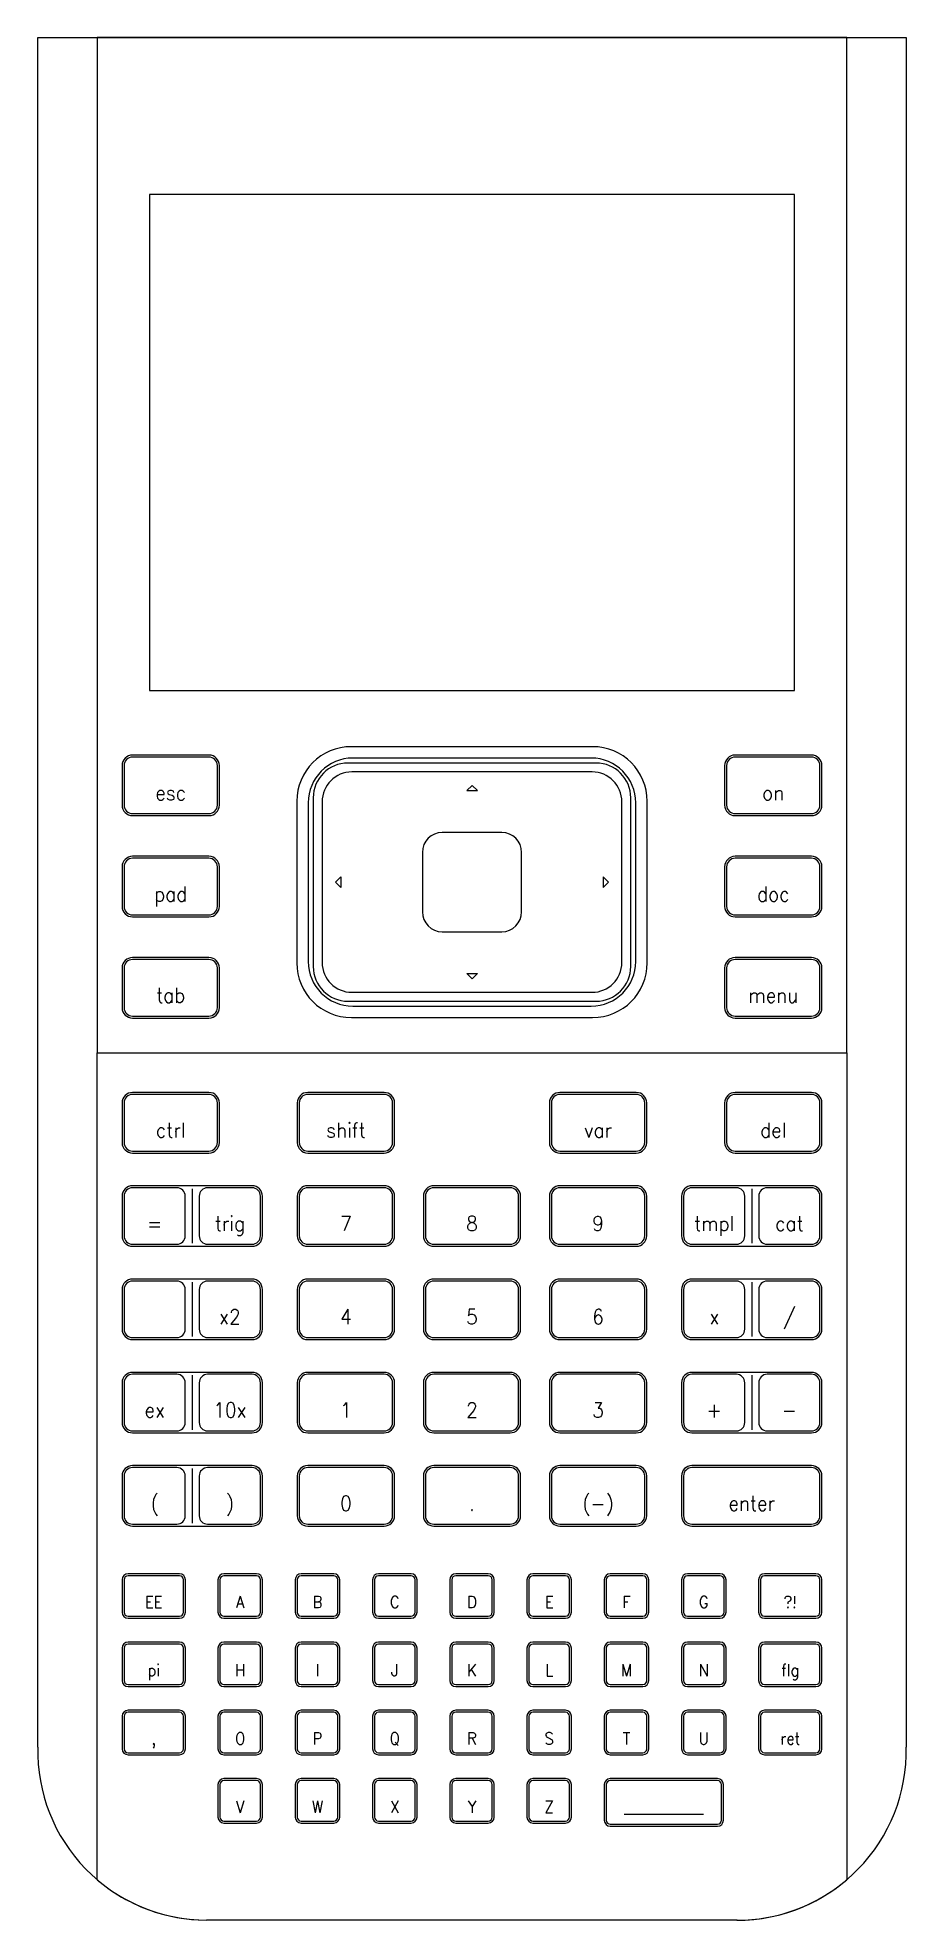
# Model space of a CAD drawing. Header units: metres. Extents: x -44 to 44, y -87 to 102.
import ezdxf
from ezdxf.enums import TextEntityAlignment as Align

# ---------------------------------------------------------------- set-up
doc = ezdxf.new("R2010")
doc.units = ezdxf.units.M
for name, color, linetype in [('BLUE_SHELL', 4, 'Continuous'), ('BUTTONS_CAP', 7, 'Continuous'), ('BUTTONS_HOLE', 8, 'Continuous'), ('GLASS', 30, 'Continuous'), ('SCREEN', 2, 'Continuous'), ('TEXT', 7, 'Continuous'), ('TRACKPAD', 5, 'Continuous')]:
    doc.layers.add(name, color=color, linetype=linetype)
doc.layers.add('KEYPAD', color=216, linetype='Continuous', true_color=0x800080)
doc.styles.add('textstyle3', font='Standard')

msp = doc.modelspace()

# ---------------------------------------------------------------- linework, layer by layer
at = {"layer": 'BLUE_SHELL'}
for p, q in [((-43.75, 102.3), (43.75, 102.3)), ((-43.75, -69.96), (-43.75, 102.3)), ((43.75, 102.3), (43.75, -69.96)), ((26.67, -87.42), (-26.75, -87.4))]:
    msp.add_line(p, q, dxfattribs=at)
for centre, radius, start, end in [((-26.71, -70.36), 17.04, 178.6575, 269.8786), ((26.67, -70.34), 17.08, 270, 1.2794)]:
    msp.add_arc(centre, radius, start, end, dxfattribs=at)
at = {"layer": 'BUTTONS_CAP'}
for p, q in [((-35.05, 28.95), (-35.05, 24.95)), ((-26.5, 29.8), (-34.2, 29.8)), ((-25.65, 24.95), (-25.65, 28.95)), ((25.65, 28.95), (25.65, 24.95)), ((34.2, 29.8), (26.5, 29.8)), ((35.05, 24.95), (35.05, 28.95)), ((-34.2, 24.1), (-26.5, 24.1)), ((26.5, 24.1), (34.2, 24.1)), ((-26.5, 19.6), (-34.2, 19.6)), ((34.2, 19.6), (26.5, 19.6)), ((-35.05, 18.75), (-35.05, 14.75)), ((-25.65, 14.75), (-25.65, 18.75)), ((25.65, 18.75), (25.65, 14.75)), ((35.05, 14.75), (35.05, 18.75)), ((-34.2, 13.9), (-26.5, 13.9)), ((26.5, 13.9), (34.2, 13.9)), ((-35.05, 8.55), (-35.05, 4.55)), ((-26.5, 9.4), (-34.2, 9.4)), ((-25.65, 4.55), (-25.65, 8.55)), ((25.65, 8.55), (25.65, 4.55)), ((34.2, 9.4), (26.5, 9.4)), ((35.05, 4.55), (35.05, 8.55)), ((-34.2, 3.7), (-26.5, 3.7)), ((26.5, 3.7), (34.2, 3.7)), ((-35.05, -5.05), (-35.05, -9.05)), ((-26.5, -4.2), (-34.2, -4.2)), ((-25.65, -9.05), (-25.65, -5.05)), ((-17.4, -5.05), (-17.4, -9.05)), ((-8.85, -4.2), (-16.55, -4.2)), ((-8, -9.05), (-8, -5.05)), ((8, -5.05), (8, -9.05)), ((16.55, -4.2), (8.85, -4.2)), ((17.4, -9.05), (17.4, -5.05)), ((25.65, -5.05), (25.65, -9.05)), ((34.2, -4.2), (26.5, -4.2)), ((35.05, -9.05), (35.05, -5.05)), ((-34.2, -9.9), (-26.5, -9.9)), ((-16.55, -9.9), (-8.85, -9.9)), ((8.85, -9.9), (16.55, -9.9)), ((26.5, -9.9), (34.2, -9.9)), ((-35.05, -14.45), (-35.05, -18.45)), ((-29.73, -13.6), (-34.2, -13.6)), ((-28.88, -18.45), (-28.88, -14.45)), ((-27.48, -14.45), (-27.48, -18.45)), ((-22.16, -13.6), (-26.63, -13.6)), ((-21.31, -18.45), (-21.31, -14.45)), ((-17.4, -14.45), (-17.4, -18.45)), ((-8.85, -13.6), (-16.55, -13.6)), ((-8, -18.45), (-8, -14.45)), ((-4.7, -14.45), (-4.7, -18.45)), ((3.85, -13.6), (-3.85, -13.6)), ((4.7, -18.45), (4.7, -14.45)), ((8, -14.45), (8, -18.45)), ((16.55, -13.6), (8.85, -13.6)), ((17.4, -18.45), (17.4, -14.45)), ((21.31, -14.45), (21.31, -18.45)), ((26.63, -13.6), (22.16, -13.6)), ((27.48, -18.45), (27.48, -14.45)), ((28.88, -14.45), (28.88, -18.45)), ((34.2, -13.6), (29.73, -13.6)), ((35.05, -18.45), (35.05, -14.45)), ((-34.2, -19.3), (-29.73, -19.3)), ((-26.63, -19.3), (-22.16, -19.3)), ((-16.55, -19.3), (-8.85, -19.3)), ((-3.85, -19.3), (3.85, -19.3)), ((8.85, -19.3), (16.55, -19.3)), ((22.16, -19.3), (26.63, -19.3)), ((29.73, -19.3), (34.2, -19.3)), ((-35.05, -23.85), (-35.05, -27.85)), ((-29.73, -23), (-34.2, -23)), ((-28.88, -27.85), (-28.88, -23.85)), ((-27.48, -23.85), (-27.48, -27.85)), ((-22.16, -23), (-26.63, -23)), ((-21.31, -27.85), (-21.31, -23.85)), ((-17.4, -23.85), (-17.4, -27.85)), ((-8.85, -23), (-16.55, -23)), ((-8, -27.85), (-8, -23.85)), ((-4.7, -23.85), (-4.7, -27.85)), ((3.85, -23), (-3.85, -23)), ((4.7, -27.85), (4.7, -23.85)), ((8, -23.85), (8, -27.85)), ((16.55, -23), (8.85, -23)), ((17.4, -27.85), (17.4, -23.85)), ((21.31, -23.85), (21.31, -27.85)), ((26.63, -23), (22.16, -23)), ((27.48, -27.85), (27.48, -23.85)), ((28.88, -23.85), (28.88, -27.85)), ((34.2, -23), (29.73, -23)), ((35.05, -27.85), (35.05, -23.85)), ((-34.2, -28.7), (-29.73, -28.7)), ((-26.63, -28.7), (-22.16, -28.7)), ((-16.55, -28.7), (-8.85, -28.7)), ((-3.85, -28.7), (3.85, -28.7)), ((8.85, -28.7), (16.55, -28.7)), ((22.16, -28.7), (26.63, -28.7)), ((29.73, -28.7), (34.2, -28.7)), ((-35.05, -33.25), (-35.05, -37.25)), ((-29.73, -32.4), (-34.2, -32.4)), ((-28.88, -37.25), (-28.88, -33.25)), ((-27.48, -33.25), (-27.48, -37.25)), ((-22.16, -32.4), (-26.63, -32.4)), ((-21.31, -37.25), (-21.31, -33.25)), ((-17.4, -33.25), (-17.4, -37.25)), ((-8.85, -32.4), (-16.55, -32.4)), ((-8, -37.25), (-8, -33.25)), ((-4.7, -33.25), (-4.7, -37.25)), ((3.85, -32.4), (-3.85, -32.4)), ((4.7, -37.25), (4.7, -33.25)), ((8, -33.25), (8, -37.25)), ((16.55, -32.4), (8.85, -32.4)), ((17.4, -37.25), (17.4, -33.25)), ((21.31, -33.25), (21.31, -37.25)), ((26.63, -32.4), (22.16, -32.4)), ((27.48, -37.25), (27.48, -33.25)), ((28.88, -33.25), (28.88, -37.25)), ((34.2, -32.4), (29.73, -32.4)), ((35.05, -37.25), (35.05, -33.25)), ((-34.2, -38.1), (-29.73, -38.1)), ((-26.63, -38.1), (-22.16, -38.1)), ((-16.55, -38.1), (-8.85, -38.1)), ((-3.85, -38.1), (3.85, -38.1)), ((8.85, -38.1), (16.55, -38.1)), ((22.16, -38.1), (26.63, -38.1)), ((29.73, -38.1), (34.2, -38.1)), ((-35.05, -42.65), (-35.05, -46.65)), ((-29.73, -41.8), (-34.2, -41.8)), ((-28.88, -46.65), (-28.88, -42.65)), ((-27.48, -42.65), (-27.48, -46.65)), ((-22.16, -41.8), (-26.63, -41.8)), ((-21.31, -46.65), (-21.31, -42.65)), ((-17.4, -42.65), (-17.4, -46.65)), ((-8.85, -41.8), (-16.55, -41.8)), ((-8, -46.65), (-8, -42.65)), ((-4.7, -42.65), (-4.7, -46.65)), ((3.85, -41.8), (-3.85, -41.8)), ((4.7, -46.65), (4.7, -42.65)), ((8, -42.65), (8, -46.65)), ((16.55, -41.8), (8.85, -41.8)), ((17.4, -46.65), (17.4, -42.65)), ((21.31, -42.65), (21.31, -46.65)), ((34.2, -41.8), (22.16, -41.8)), ((35.05, -46.65), (35.05, -42.65)), ((-34.2, -47.5), (-29.73, -47.5)), ((-26.63, -47.5), (-22.16, -47.5)), ((-16.55, -47.5), (-8.85, -47.5)), ((-3.85, -47.5), (3.85, -47.5)), ((8.85, -47.5), (16.55, -47.5)), ((22.16, -47.5), (34.2, -47.5)), ((-35.05, -53.1), (-35.05, -56.38)), ((-29.47, -52.7), (-34.65, -52.7)), ((-29.07, -56.38), (-29.07, -53.1)), ((-25.39, -53.1), (-25.39, -56.38)), ((-21.71, -52.7), (-24.99, -52.7)), ((-21.31, -56.38), (-21.31, -53.1)), ((-17.61, -53.1), (-17.61, -56.38)), ((-13.93, -52.7), (-17.21, -52.7)), ((-13.53, -56.38), (-13.53, -53.1)), ((-9.82, -53.1), (-9.82, -56.38)), ((-6.14, -52.7), (-9.42, -52.7)), ((-5.74, -56.38), (-5.74, -53.1)), ((-2.04, -53.1), (-2.04, -56.38)), ((1.64, -52.7), (-1.64, -52.7)), ((2.04, -56.38), (2.04, -53.1)), ((5.74, -53.1), (5.74, -56.38)), ((9.42, -52.7), (6.14, -52.7)), ((9.82, -56.38), (9.82, -53.1)), ((13.53, -53.1), (13.53, -56.38)), ((17.21, -52.7), (13.93, -52.7)), ((17.61, -56.38), (17.61, -53.1)), ((21.31, -53.1), (21.31, -56.38)), ((24.99, -52.7), (21.71, -52.7)), ((25.39, -56.38), (25.39, -53.1)), ((29.07, -53.1), (29.07, -56.38)), ((34.65, -52.7), (29.47, -52.7)), ((35.05, -56.38), (35.05, -53.1)), ((-34.65, -56.78), (-29.47, -56.78)), ((-24.99, -56.78), (-21.71, -56.78)), ((-17.21, -56.78), (-13.93, -56.78)), ((-9.42, -56.78), (-6.14, -56.78)), ((-1.64, -56.78), (1.64, -56.78)), ((6.14, -56.78), (9.42, -56.78)), ((13.93, -56.78), (17.21, -56.78)), ((21.71, -56.78), (24.99, -56.78)), ((29.47, -56.78), (34.65, -56.78)), ((-35.05, -59.98), (-35.05, -63.26)), ((-29.47, -59.58), (-34.65, -59.58)), ((-29.07, -63.26), (-29.07, -59.98)), ((-25.39, -59.98), (-25.39, -63.26)), ((-21.71, -59.58), (-24.99, -59.58)), ((-21.31, -63.26), (-21.31, -59.98)), ((-17.61, -59.98), (-17.61, -63.26)), ((-13.93, -59.58), (-17.21, -59.58)), ((-13.53, -63.26), (-13.53, -59.98)), ((-9.82, -59.98), (-9.82, -63.26)), ((-6.14, -59.58), (-9.42, -59.58)), ((-5.74, -63.26), (-5.74, -59.98)), ((-2.04, -59.98), (-2.04, -63.26)), ((1.64, -59.58), (-1.64, -59.58)), ((2.04, -63.26), (2.04, -59.98)), ((5.74, -59.98), (5.74, -63.26)), ((9.42, -59.58), (6.14, -59.58)), ((9.82, -63.26), (9.82, -59.98)), ((13.53, -59.98), (13.53, -63.26)), ((17.21, -59.58), (13.93, -59.58)), ((17.61, -63.26), (17.61, -59.98)), ((21.31, -59.98), (21.31, -63.26)), ((24.99, -59.58), (21.71, -59.58)), ((25.39, -63.26), (25.39, -59.98)), ((29.07, -59.98), (29.07, -63.26)), ((34.65, -59.58), (29.47, -59.58)), ((35.05, -63.26), (35.05, -59.98)), ((-34.65, -63.66), (-29.47, -63.66)), ((-24.99, -63.66), (-21.71, -63.66)), ((-17.21, -63.66), (-13.93, -63.66)), ((-9.42, -63.66), (-6.14, -63.66)), ((-1.64, -63.66), (1.64, -63.66)), ((6.14, -63.66), (9.42, -63.66)), ((13.93, -63.66), (17.21, -63.66)), ((21.71, -63.66), (24.99, -63.66)), ((29.47, -63.66), (34.65, -63.66)), ((-35.05, -66.86), (-35.05, -70.14)), ((-29.47, -66.46), (-34.65, -66.46)), ((-29.07, -70.14), (-29.07, -66.86)), ((-25.39, -66.86), (-25.39, -70.14)), ((-21.71, -66.46), (-24.99, -66.46)), ((-21.31, -70.14), (-21.31, -66.86)), ((-17.61, -66.86), (-17.61, -70.14)), ((-13.93, -66.46), (-17.21, -66.46)), ((-13.53, -70.14), (-13.53, -66.86)), ((-9.82, -66.86), (-9.82, -70.14)), ((-6.14, -66.46), (-9.42, -66.46)), ((-5.74, -70.14), (-5.74, -66.86)), ((-2.04, -66.86), (-2.04, -70.14)), ((1.64, -66.46), (-1.64, -66.46)), ((2.04, -70.14), (2.04, -66.86)), ((5.74, -66.86), (5.74, -70.14)), ((9.42, -66.46), (6.14, -66.46)), ((9.82, -70.14), (9.82, -66.86)), ((13.53, -66.86), (13.53, -70.14)), ((17.21, -66.46), (13.93, -66.46)), ((17.61, -70.14), (17.61, -66.86)), ((21.31, -66.86), (21.31, -70.14)), ((24.99, -66.46), (21.71, -66.46)), ((25.39, -70.14), (25.39, -66.86)), ((29.07, -66.86), (29.07, -70.14)), ((34.65, -66.46), (29.47, -66.46)), ((35.05, -70.14), (35.05, -66.86)), ((-34.65, -70.54), (-29.47, -70.54)), ((-24.99, -70.54), (-21.71, -70.54)), ((-17.21, -70.54), (-13.93, -70.54)), ((-9.42, -70.54), (-6.14, -70.54)), ((-1.64, -70.54), (1.64, -70.54)), ((6.14, -70.54), (9.42, -70.54)), ((13.93, -70.54), (17.21, -70.54)), ((21.71, -70.54), (24.99, -70.54)), ((29.47, -70.54), (34.65, -70.54)), ((-25.39, -73.74), (-25.39, -77.02)), ((-21.71, -73.34), (-24.99, -73.34)), ((-21.31, -77.02), (-21.31, -73.74)), ((-17.61, -73.74), (-17.61, -77.02)), ((-13.93, -73.34), (-17.21, -73.34)), ((-13.53, -77.02), (-13.53, -73.74)), ((-9.82, -73.74), (-9.82, -77.02)), ((-6.14, -73.34), (-9.42, -73.34)), ((-5.74, -77.02), (-5.74, -73.74)), ((-2.04, -73.74), (-2.04, -77.02)), ((1.64, -73.34), (-1.64, -73.34)), ((2.04, -77.02), (2.04, -73.74)), ((5.74, -73.74), (5.74, -77.02)), ((9.42, -73.34), (6.14, -73.34)), ((9.82, -77.02), (9.82, -73.74)), ((13.53, -73.74), (13.53, -77.34)), ((24.73, -73.34), (13.93, -73.34)), ((25.13, -77.34), (25.13, -73.74)), ((-24.99, -77.42), (-21.71, -77.42)), ((-17.21, -77.42), (-13.93, -77.42)), ((-9.42, -77.42), (-6.14, -77.42)), ((-1.64, -77.42), (1.64, -77.42)), ((6.14, -77.42), (9.42, -77.42)), ((13.93, -77.74), (24.73, -77.74))]:
    msp.add_line(p, q, dxfattribs=at)
for centre, radius, start, end in [((-34.2, 28.95), 0.85, 90, 180), ((-26.5, 28.95), 0.85, 0, 90), ((26.5, 28.95), 0.85, 90, 180), ((34.2, 28.95), 0.85, 0, 90), ((-34.2, 24.95), 0.85, 180, 270), ((-26.5, 24.95), 0.85, 270, 0), ((26.5, 24.95), 0.85, 180, 270), ((34.2, 24.95), 0.85, 270, 0), ((-34.2, 18.75), 0.85, 90, 180), ((-26.5, 18.75), 0.85, 0, 90), ((26.5, 18.75), 0.85, 90, 180), ((34.2, 18.75), 0.85, 0, 90), ((-34.2, 14.75), 0.85, 180, 270), ((-26.5, 14.75), 0.85, 270, 0), ((26.5, 14.75), 0.85, 180, 270), ((34.2, 14.75), 0.85, 270, 0), ((-34.2, 8.55), 0.85, 90, 180), ((-26.5, 8.55), 0.85, 0, 90), ((26.5, 8.55), 0.85, 90, 180), ((34.2, 8.55), 0.85, 0, 90), ((-34.2, 4.55), 0.85, 180, 270), ((-26.5, 4.55), 0.85, 270, 0), ((26.5, 4.55), 0.85, 180, 270), ((34.2, 4.55), 0.85, 270, 0), ((-34.2, -5.05), 0.85, 90, 180), ((-26.5, -5.05), 0.85, 0, 90), ((-16.55, -5.05), 0.85, 90, 180), ((-8.85, -5.05), 0.85, 0, 90), ((8.85, -5.05), 0.85, 90, 180), ((16.55, -5.05), 0.85, 0, 90), ((26.5, -5.05), 0.85, 90, 180), ((34.2, -5.05), 0.85, 0, 90), ((-34.2, -9.05), 0.85, 180, 270), ((-26.5, -9.05), 0.85, 270, 0), ((-16.55, -9.05), 0.85, 180, 270), ((-8.85, -9.05), 0.85, 270, 0), ((8.85, -9.05), 0.85, 180, 270), ((16.55, -9.05), 0.85, 270, 0), ((26.5, -9.05), 0.85, 180, 270), ((34.2, -9.05), 0.85, 270, 0), ((-34.2, -14.45), 0.85, 90, 180), ((-29.73, -14.45), 0.85, 0, 90), ((-26.63, -14.45), 0.85, 90, 180), ((-22.16, -14.45), 0.85, 0, 90), ((-16.55, -14.45), 0.85, 90, 180), ((-8.85, -14.45), 0.85, 0, 90), ((-3.85, -14.45), 0.85, 90, 180), ((3.85, -14.45), 0.85, 0, 90), ((8.85, -14.45), 0.85, 90, 180), ((16.55, -14.45), 0.85, 0, 90), ((22.16, -14.45), 0.85, 90, 180), ((26.63, -14.45), 0.85, 0, 90), ((29.73, -14.45), 0.85, 90, 180), ((34.2, -14.45), 0.85, 0, 90), ((-34.2, -18.45), 0.85, 180, 270), ((-29.73, -18.45), 0.85, 270, 0), ((-26.63, -18.45), 0.85, 180, 270), ((-22.16, -18.45), 0.85, 270, 0), ((-16.55, -18.45), 0.85, 180, 270), ((-8.85, -18.45), 0.85, 270, 0), ((-3.85, -18.45), 0.85, 180, 270), ((3.85, -18.45), 0.85, 270, 0), ((8.85, -18.45), 0.85, 180, 270), ((16.55, -18.45), 0.85, 270, 0), ((22.16, -18.45), 0.85, 180, 270), ((26.63, -18.45), 0.85, 270, 0), ((29.73, -18.45), 0.85, 180, 270), ((34.2, -18.45), 0.85, 270, 0), ((-34.2, -23.85), 0.85, 90, 180), ((-29.73, -23.85), 0.85, 0, 90), ((-26.63, -23.85), 0.85, 90, 180), ((-22.16, -23.85), 0.85, 0, 90), ((-16.55, -23.85), 0.85, 90, 180), ((-8.85, -23.85), 0.85, 0, 90), ((-3.85, -23.85), 0.85, 90, 180), ((3.85, -23.85), 0.85, 0, 90), ((8.85, -23.85), 0.85, 90, 180), ((16.55, -23.85), 0.85, 0, 90), ((22.16, -23.85), 0.85, 90, 180), ((26.63, -23.85), 0.85, 0, 90), ((29.73, -23.85), 0.85, 90, 180), ((34.2, -23.85), 0.85, 0, 90), ((-34.2, -27.85), 0.85, 180, 270), ((-29.73, -27.85), 0.85, 270, 0), ((-26.63, -27.85), 0.85, 180, 270), ((-22.16, -27.85), 0.85, 270, 0), ((-16.55, -27.85), 0.85, 180, 270), ((-8.85, -27.85), 0.85, 270, 0), ((-3.85, -27.85), 0.85, 180, 270), ((3.85, -27.85), 0.85, 270, 0), ((8.85, -27.85), 0.85, 180, 270), ((16.55, -27.85), 0.85, 270, 0), ((22.16, -27.85), 0.85, 180, 270), ((26.63, -27.85), 0.85, 270, 0), ((29.73, -27.85), 0.85, 180, 270), ((34.2, -27.85), 0.85, 270, 0), ((-34.2, -33.25), 0.85, 90, 180), ((-29.73, -33.25), 0.85, 0, 90), ((-26.63, -33.25), 0.85, 90, 180), ((-22.16, -33.25), 0.85, 0, 90), ((-16.55, -33.25), 0.85, 90, 180), ((-8.85, -33.25), 0.85, 0, 90), ((-3.85, -33.25), 0.85, 90, 180), ((3.85, -33.25), 0.85, 0, 90), ((8.85, -33.25), 0.85, 90, 180), ((16.55, -33.25), 0.85, 0, 90), ((22.16, -33.25), 0.85, 90, 180), ((26.63, -33.25), 0.85, 0, 90), ((29.73, -33.25), 0.85, 90, 180), ((34.2, -33.25), 0.85, 0, 90), ((-34.2, -37.25), 0.85, 180, 270), ((-29.73, -37.25), 0.85, 270, 0), ((-26.63, -37.25), 0.85, 180, 270), ((-22.16, -37.25), 0.85, 270, 0), ((-16.55, -37.25), 0.85, 180, 270), ((-8.85, -37.25), 0.85, 270, 0), ((-3.85, -37.25), 0.85, 180, 270), ((3.85, -37.25), 0.85, 270, 0), ((8.85, -37.25), 0.85, 180, 270), ((16.55, -37.25), 0.85, 270, 0), ((22.16, -37.25), 0.85, 180, 270), ((26.63, -37.25), 0.85, 270, 0), ((29.73, -37.25), 0.85, 180, 270), ((34.2, -37.25), 0.85, 270, 0), ((-34.2, -42.65), 0.85, 90, 180), ((-29.73, -42.65), 0.85, 0, 90), ((-26.63, -42.65), 0.85, 90, 180), ((-22.16, -42.65), 0.85, 0, 90), ((-16.55, -42.65), 0.85, 90, 180), ((-8.85, -42.65), 0.85, 0, 90), ((-3.85, -42.65), 0.85, 90, 180), ((3.85, -42.65), 0.85, 0, 90), ((8.85, -42.65), 0.85, 90, 180), ((16.55, -42.65), 0.85, 0, 90), ((22.16, -42.65), 0.85, 90, 180), ((34.2, -42.65), 0.85, 0, 90), ((-34.2, -46.65), 0.85, 180, 270), ((-29.73, -46.65), 0.85, 270, 0), ((-26.63, -46.65), 0.85, 180, 270), ((-22.16, -46.65), 0.85, 270, 0), ((-16.55, -46.65), 0.85, 180, 270), ((-8.85, -46.65), 0.85, 270, 0), ((-3.85, -46.65), 0.85, 180, 270), ((3.85, -46.65), 0.85, 270, 0), ((8.85, -46.65), 0.85, 180, 270), ((16.55, -46.65), 0.85, 270, 0), ((22.16, -46.65), 0.85, 180, 270), ((34.2, -46.65), 0.85, 270, 0), ((-34.65, -53.1), 0.4, 90, 180), ((-29.47, -53.1), 0.4, 0, 90), ((-24.99, -53.1), 0.4, 90, 180), ((-21.71, -53.1), 0.4, 0, 90), ((-17.21, -53.1), 0.4, 90, 180), ((-13.93, -53.1), 0.4, 0, 90), ((-9.42, -53.1), 0.4, 90, 180), ((-6.14, -53.1), 0.4, 0, 90), ((-1.64, -53.1), 0.4, 90, 180), ((1.64, -53.1), 0.4, 0, 90), ((6.14, -53.1), 0.4, 90, 180), ((9.42, -53.1), 0.4, 0, 90), ((13.93, -53.1), 0.4, 90, 180), ((17.21, -53.1), 0.4, 0, 90), ((21.71, -53.1), 0.4, 90, 180), ((24.99, -53.1), 0.4, 0, 90), ((29.47, -53.1), 0.4, 90, 180), ((34.65, -53.1), 0.4, 0, 90), ((-34.65, -56.38), 0.4, 180, 270), ((-29.47, -56.38), 0.4, 270, 0), ((-24.99, -56.38), 0.4, 180, 270), ((-21.71, -56.38), 0.4, 270, 0), ((-17.21, -56.38), 0.4, 180, 270), ((-13.93, -56.38), 0.4, 270, 0), ((-9.42, -56.38), 0.4, 180, 270), ((-6.14, -56.38), 0.4, 270, 0), ((-1.64, -56.38), 0.4, 180, 270), ((1.64, -56.38), 0.4, 270, 0), ((6.14, -56.38), 0.4, 180, 270), ((9.42, -56.38), 0.4, 270, 0), ((13.93, -56.38), 0.4, 180, 270), ((17.21, -56.38), 0.4, 270, 0), ((21.71, -56.38), 0.4, 180, 270), ((24.99, -56.38), 0.4, 270, 0), ((29.47, -56.38), 0.4, 180, 270), ((34.65, -56.38), 0.4, 270, 0), ((-34.65, -59.98), 0.4, 90, 180), ((-29.47, -59.98), 0.4, 0, 90), ((-24.99, -59.98), 0.4, 90, 180), ((-21.71, -59.98), 0.4, 0, 90), ((-17.21, -59.98), 0.4, 90, 180), ((-13.93, -59.98), 0.4, 0, 90), ((-9.42, -59.98), 0.4, 90, 180), ((-6.14, -59.98), 0.4, 0, 90), ((-1.64, -59.98), 0.4, 90, 180), ((1.64, -59.98), 0.4, 0, 90), ((6.14, -59.98), 0.4, 90, 180), ((9.42, -59.98), 0.4, 0, 90), ((13.93, -59.98), 0.4, 90, 180), ((17.21, -59.98), 0.4, 0, 90), ((21.71, -59.98), 0.4, 90, 180), ((24.99, -59.98), 0.4, 0, 90), ((29.47, -59.98), 0.4, 90, 180), ((34.65, -59.98), 0.4, 0, 90), ((-34.65, -63.26), 0.4, 180, 270), ((-29.47, -63.26), 0.4, 270, 0), ((-24.99, -63.26), 0.4, 180, 270), ((-21.71, -63.26), 0.4, 270, 0), ((-17.21, -63.26), 0.4, 180, 270), ((-13.93, -63.26), 0.4, 270, 0), ((-9.42, -63.26), 0.4, 180, 270), ((-6.14, -63.26), 0.4, 270, 0), ((-1.64, -63.26), 0.4, 180, 270), ((1.64, -63.26), 0.4, 270, 0), ((6.14, -63.26), 0.4, 180, 270), ((9.42, -63.26), 0.4, 270, 0), ((13.93, -63.26), 0.4, 180, 270), ((17.21, -63.26), 0.4, 270, 0), ((21.71, -63.26), 0.4, 180, 270), ((24.99, -63.26), 0.4, 270, 0), ((29.47, -63.26), 0.4, 180, 270), ((34.65, -63.26), 0.4, 270, 0), ((-34.65, -66.86), 0.4, 90, 180), ((-29.47, -66.86), 0.4, 0, 90), ((-24.99, -66.86), 0.4, 90, 180), ((-21.71, -66.86), 0.4, 0, 90), ((-17.21, -66.86), 0.4, 90, 180), ((-13.93, -66.86), 0.4, 0, 90), ((-9.42, -66.86), 0.4, 90, 180), ((-6.14, -66.86), 0.4, 0, 90), ((-1.64, -66.86), 0.4, 90, 180), ((1.64, -66.86), 0.4, 0, 90), ((6.14, -66.86), 0.4, 90, 180), ((9.42, -66.86), 0.4, 0, 90), ((13.93, -66.86), 0.4, 90, 180), ((17.21, -66.86), 0.4, 0, 90), ((21.71, -66.86), 0.4, 90, 180), ((24.99, -66.86), 0.4, 0, 90), ((29.47, -66.86), 0.4, 90, 180), ((34.65, -66.86), 0.4, 0, 90), ((-34.65, -70.14), 0.4, 180, 270), ((-29.47, -70.14), 0.4, 270, 0), ((-24.99, -70.14), 0.4, 180, 270), ((-21.71, -70.14), 0.4, 270, 0), ((-17.21, -70.14), 0.4, 180, 270), ((-13.93, -70.14), 0.4, 270, 0), ((-9.42, -70.14), 0.4, 180, 270), ((-6.14, -70.14), 0.4, 270, 0), ((-1.64, -70.14), 0.4, 180, 270), ((1.64, -70.14), 0.4, 270, 0), ((6.14, -70.14), 0.4, 180, 270), ((9.42, -70.14), 0.4, 270, 0), ((13.93, -70.14), 0.4, 180, 270), ((17.21, -70.14), 0.4, 270, 0), ((21.71, -70.14), 0.4, 180, 270), ((24.99, -70.14), 0.4, 270, 0), ((29.47, -70.14), 0.4, 180, 270), ((34.65, -70.14), 0.4, 270, 0), ((-24.99, -73.74), 0.4, 90, 180), ((-21.71, -73.74), 0.4, 0, 90), ((-17.21, -73.74), 0.4, 90, 180), ((-13.93, -73.74), 0.4, 0, 90), ((-9.42, -73.74), 0.4, 90, 180), ((-6.14, -73.74), 0.4, 0, 90), ((-1.64, -73.74), 0.4, 90, 180), ((1.64, -73.74), 0.4, 0, 90), ((6.14, -73.74), 0.4, 90, 180), ((9.42, -73.74), 0.4, 0, 90), ((13.93, -73.74), 0.4, 90, 180), ((24.73, -73.74), 0.4, 0, 90), ((-24.99, -77.02), 0.4, 180, 270), ((-21.71, -77.02), 0.4, 270, 0), ((-17.21, -77.02), 0.4, 180, 270), ((-13.93, -77.02), 0.4, 270, 0), ((-9.42, -77.02), 0.4, 180, 270), ((-6.14, -77.02), 0.4, 270, 0), ((-1.64, -77.02), 0.4, 180, 270), ((1.64, -77.02), 0.4, 270, 0), ((6.14, -77.02), 0.4, 180, 270), ((9.42, -77.02), 0.4, 270, 0), ((13.93, -77.34), 0.4, 180, 270), ((24.73, -77.34), 0.4, 270, 0)]:
    msp.add_arc(centre, radius, start, end, dxfattribs=at)
at = {"layer": 'BUTTONS_HOLE'}
for p, q in [((-35.25, 28.95), (-35.25, 24.95)), ((-26.5, 30), (-34.2, 30)), ((-25.45, 24.95), (-25.45, 28.95)), ((25.45, 28.95), (25.45, 24.95)), ((34.2, 30), (26.5, 30)), ((35.25, 24.95), (35.25, 28.95)), ((-34.2, 23.9), (-26.5, 23.9)), ((26.5, 23.9), (34.2, 23.9)), ((-26.5, 19.8), (-34.2, 19.8)), ((34.2, 19.8), (26.5, 19.8)), ((-35.25, 18.75), (-35.25, 14.75)), ((-25.45, 14.75), (-25.45, 18.75)), ((25.45, 18.75), (25.45, 14.75)), ((35.25, 14.75), (35.25, 18.75)), ((-34.2, 13.7), (-26.5, 13.7)), ((26.5, 13.7), (34.2, 13.7)), ((-26.5, 9.6), (-34.2, 9.6)), ((34.2, 9.6), (26.5, 9.6)), ((-35.25, 8.55), (-35.25, 4.55)), ((-25.45, 4.55), (-25.45, 8.55)), ((25.45, 8.55), (25.45, 4.55)), ((35.25, 4.55), (35.25, 8.55)), ((-34.2, 3.5), (-26.5, 3.5)), ((26.5, 3.5), (34.2, 3.5)), ((-35.25, -5.05), (-35.25, -9.05)), ((-26.5, -4), (-34.2, -4)), ((-25.45, -9.05), (-25.45, -5.05)), ((-17.6, -5.05), (-17.6, -9.05)), ((-8.85, -4), (-16.55, -4)), ((-7.8, -9.05), (-7.8, -5.05)), ((7.8, -5.05), (7.8, -9.05)), ((16.55, -4), (8.85, -4)), ((17.6, -9.05), (17.6, -5.05)), ((25.45, -5.05), (25.45, -9.05)), ((34.2, -4), (26.5, -4)), ((35.25, -9.05), (35.25, -5.05)), ((-34.2, -10.1), (-26.5, -10.1)), ((-16.55, -10.1), (-8.85, -10.1)), ((8.85, -10.1), (16.55, -10.1)), ((26.5, -10.1), (34.2, -10.1)), ((-35.25, -14.45), (-35.25, -18.45)), ((-22.16, -13.4), (-34.2, -13.4)), ((-28.18, -13.7), (-28.18, -19.2)), ((-21.11, -18.45), (-21.11, -14.45)), ((-17.6, -14.45), (-17.6, -18.45)), ((-8.85, -13.4), (-16.55, -13.4)), ((-7.8, -18.45), (-7.8, -14.45)), ((-4.9, -14.45), (-4.9, -18.45)), ((3.85, -13.4), (-3.85, -13.4)), ((4.9, -18.45), (4.9, -14.45)), ((7.8, -14.45), (7.8, -18.45)), ((16.55, -13.4), (8.85, -13.4)), ((17.6, -18.45), (17.6, -14.45)), ((21.11, -14.45), (21.11, -18.45)), ((34.2, -13.4), (22.16, -13.4)), ((28.18, -13.7), (28.18, -19.2)), ((35.25, -18.45), (35.25, -14.45)), ((-34.2, -19.5), (-22.16, -19.5)), ((-16.55, -19.5), (-8.85, -19.5)), ((-3.85, -19.5), (3.85, -19.5)), ((8.85, -19.5), (16.55, -19.5)), ((22.16, -19.5), (34.2, -19.5)), ((-35.25, -23.85), (-35.25, -27.85)), ((-22.16, -22.8), (-34.2, -22.8)), ((-28.18, -23.1), (-28.18, -28.6)), ((-21.11, -27.85), (-21.11, -23.85)), ((-17.6, -23.85), (-17.6, -27.85)), ((-8.85, -22.8), (-16.55, -22.8)), ((-7.8, -27.85), (-7.8, -23.85)), ((-4.9, -23.85), (-4.9, -27.85)), ((3.85, -22.8), (-3.85, -22.8)), ((4.9, -27.85), (4.9, -23.85)), ((7.8, -23.85), (7.8, -27.85)), ((16.55, -22.8), (8.85, -22.8)), ((17.6, -27.85), (17.6, -23.85)), ((21.11, -23.85), (21.11, -27.85)), ((34.2, -22.8), (22.16, -22.8)), ((28.18, -23.1), (28.18, -28.6)), ((35.25, -27.85), (35.25, -23.85)), ((-34.2, -28.9), (-22.16, -28.9)), ((-16.55, -28.9), (-8.85, -28.9)), ((-3.85, -28.9), (3.85, -28.9)), ((8.85, -28.9), (16.55, -28.9)), ((22.16, -28.9), (34.2, -28.9)), ((-22.16, -32.2), (-34.2, -32.2)), ((-8.85, -32.2), (-16.55, -32.2)), ((3.85, -32.2), (-3.85, -32.2)), ((16.55, -32.2), (8.85, -32.2)), ((34.2, -32.2), (22.16, -32.2)), ((-35.25, -33.25), (-35.25, -37.25)), ((-28.18, -32.5), (-28.18, -38)), ((-21.11, -37.25), (-21.11, -33.25)), ((-17.6, -33.25), (-17.6, -37.25)), ((-7.8, -37.25), (-7.8, -33.25)), ((-4.9, -33.25), (-4.9, -37.25)), ((4.9, -37.25), (4.9, -33.25)), ((7.8, -33.25), (7.8, -37.25)), ((17.6, -37.25), (17.6, -33.25)), ((21.11, -33.25), (21.11, -37.25)), ((28.18, -32.5), (28.18, -38)), ((35.25, -37.25), (35.25, -33.25)), ((-34.2, -38.3), (-22.16, -38.3)), ((-16.55, -38.3), (-8.85, -38.3)), ((-3.85, -38.3), (3.85, -38.3)), ((8.85, -38.3), (16.55, -38.3)), ((22.16, -38.3), (34.2, -38.3)), ((-22.16, -41.6), (-34.2, -41.6)), ((-8.85, -41.6), (-16.55, -41.6)), ((3.85, -41.6), (-3.85, -41.6)), ((16.55, -41.6), (8.85, -41.6)), ((34.2, -41.6), (22.16, -41.6)), ((-35.25, -42.65), (-35.25, -46.65)), ((-28.18, -41.9), (-28.18, -47.4)), ((-21.11, -46.65), (-21.11, -42.65)), ((-17.6, -42.65), (-17.6, -46.65)), ((-7.8, -46.65), (-7.8, -42.65)), ((-4.9, -42.65), (-4.9, -46.65)), ((4.9, -46.65), (4.9, -42.65)), ((7.8, -42.65), (7.8, -46.65)), ((17.6, -46.65), (17.6, -42.65)), ((21.11, -42.65), (21.11, -46.65)), ((35.25, -46.65), (35.25, -42.65)), ((-34.2, -47.7), (-22.16, -47.7)), ((-16.55, -47.7), (-8.85, -47.7)), ((-3.85, -47.7), (3.85, -47.7)), ((8.85, -47.7), (16.55, -47.7)), ((22.16, -47.7), (34.2, -47.7)), ((-35.25, -53.1), (-35.25, -56.38)), ((-29.47, -52.5), (-34.65, -52.5)), ((-28.87, -56.38), (-28.87, -53.1)), ((-25.59, -53.1), (-25.59, -56.38)), ((-21.71, -52.5), (-24.99, -52.5)), ((-21.11, -56.38), (-21.11, -53.1)), ((-17.81, -53.1), (-17.81, -56.38)), ((-13.93, -52.5), (-17.21, -52.5)), ((-13.33, -56.38), (-13.33, -53.1)), ((-10.02, -53.1), (-10.02, -56.38)), ((-6.14, -52.5), (-9.42, -52.5)), ((-5.54, -56.38), (-5.54, -53.1)), ((-2.24, -53.1), (-2.24, -56.38)), ((1.64, -52.5), (-1.64, -52.5)), ((2.24, -56.38), (2.24, -53.1)), ((5.54, -53.1), (5.54, -56.38)), ((9.42, -52.5), (6.14, -52.5)), ((10.02, -56.38), (10.02, -53.1)), ((13.33, -53.1), (13.33, -56.38)), ((17.21, -52.5), (13.93, -52.5)), ((17.81, -56.38), (17.81, -53.1)), ((21.11, -53.1), (21.11, -56.38)), ((24.99, -52.5), (21.71, -52.5)), ((25.59, -56.38), (25.59, -53.1)), ((28.87, -53.1), (28.87, -56.38)), ((34.65, -52.5), (29.47, -52.5)), ((35.25, -56.38), (35.25, -53.1)), ((-34.65, -56.98), (-29.47, -56.98)), ((-24.99, -56.98), (-21.71, -56.98)), ((-17.21, -56.98), (-13.93, -56.98)), ((-9.42, -56.98), (-6.14, -56.98)), ((-1.64, -56.98), (1.64, -56.98)), ((6.14, -56.98), (9.42, -56.98)), ((13.93, -56.98), (17.21, -56.98)), ((21.71, -56.98), (24.99, -56.98)), ((29.47, -56.98), (34.65, -56.98)), ((-35.25, -59.98), (-35.25, -63.26)), ((-29.47, -59.38), (-34.65, -59.38)), ((-28.87, -63.26), (-28.87, -59.98)), ((-25.59, -59.98), (-25.59, -63.26)), ((-21.71, -59.38), (-24.99, -59.38)), ((-21.11, -63.26), (-21.11, -59.98)), ((-17.81, -59.98), (-17.81, -63.26)), ((-13.93, -59.38), (-17.21, -59.38)), ((-13.33, -63.26), (-13.33, -59.98)), ((-10.02, -59.98), (-10.02, -63.26)), ((-6.14, -59.38), (-9.42, -59.38)), ((-5.54, -63.26), (-5.54, -59.98)), ((-2.24, -59.98), (-2.24, -63.26)), ((1.64, -59.38), (-1.64, -59.38)), ((2.24, -63.26), (2.24, -59.98)), ((5.54, -59.98), (5.54, -63.26)), ((9.42, -59.38), (6.14, -59.38)), ((10.02, -63.26), (10.02, -59.98)), ((13.33, -59.98), (13.33, -63.26)), ((17.21, -59.38), (13.93, -59.38)), ((17.81, -63.26), (17.81, -59.98)), ((21.11, -59.98), (21.11, -63.26)), ((24.99, -59.38), (21.71, -59.38)), ((25.59, -63.26), (25.59, -59.98)), ((28.87, -59.98), (28.87, -63.26)), ((34.65, -59.38), (29.47, -59.38)), ((35.25, -63.26), (35.25, -59.98)), ((-34.65, -63.86), (-29.47, -63.86)), ((-24.99, -63.86), (-21.71, -63.86)), ((-17.21, -63.86), (-13.93, -63.86)), ((-9.42, -63.86), (-6.14, -63.86)), ((-1.64, -63.86), (1.64, -63.86)), ((6.14, -63.86), (9.42, -63.86)), ((13.93, -63.86), (17.21, -63.86)), ((21.71, -63.86), (24.99, -63.86)), ((29.47, -63.86), (34.65, -63.86)), ((-29.47, -66.26), (-34.65, -66.26)), ((-21.71, -66.26), (-24.99, -66.26)), ((-13.93, -66.26), (-17.21, -66.26)), ((-6.14, -66.26), (-9.42, -66.26)), ((1.64, -66.26), (-1.64, -66.26)), ((9.42, -66.26), (6.14, -66.26)), ((17.21, -66.26), (13.93, -66.26)), ((24.99, -66.26), (21.71, -66.26)), ((34.65, -66.26), (29.47, -66.26)), ((-35.25, -66.86), (-35.25, -70.14)), ((-28.87, -70.14), (-28.87, -66.86)), ((-25.59, -66.86), (-25.59, -70.14)), ((-21.11, -70.14), (-21.11, -66.86)), ((-17.81, -66.86), (-17.81, -70.14)), ((-13.33, -70.14), (-13.33, -66.86)), ((-10.02, -66.86), (-10.02, -70.14)), ((-5.54, -70.14), (-5.54, -66.86)), ((-2.24, -66.86), (-2.24, -70.14)), ((2.24, -70.14), (2.24, -66.86)), ((5.54, -66.86), (5.54, -70.14)), ((10.02, -70.14), (10.02, -66.86)), ((13.33, -66.86), (13.33, -70.14)), ((17.81, -70.14), (17.81, -66.86)), ((21.11, -66.86), (21.11, -70.14)), ((25.59, -70.14), (25.59, -66.86)), ((28.87, -66.86), (28.87, -70.14)), ((35.25, -70.14), (35.25, -66.86)), ((-34.65, -70.74), (-29.47, -70.74)), ((-24.99, -70.74), (-21.71, -70.74)), ((-17.21, -70.74), (-13.93, -70.74)), ((-9.42, -70.74), (-6.14, -70.74)), ((-1.64, -70.74), (1.64, -70.74)), ((6.14, -70.74), (9.42, -70.74)), ((13.93, -70.74), (17.21, -70.74)), ((21.71, -70.74), (24.99, -70.74)), ((29.47, -70.74), (34.65, -70.74)), ((-25.59, -73.74), (-25.59, -77.02)), ((-21.71, -73.14), (-24.99, -73.14)), ((-21.11, -77.02), (-21.11, -73.74)), ((-17.81, -73.74), (-17.81, -77.02)), ((-13.93, -73.14), (-17.21, -73.14)), ((-13.33, -77.02), (-13.33, -73.74)), ((-10.02, -73.74), (-10.02, -77.02)), ((-6.14, -73.14), (-9.42, -73.14)), ((-5.54, -77.02), (-5.54, -73.74)), ((-2.24, -73.74), (-2.24, -77.02)), ((1.64, -73.14), (-1.64, -73.14)), ((2.24, -77.02), (2.24, -73.74)), ((5.54, -73.74), (5.54, -77.02)), ((9.42, -73.14), (6.14, -73.14)), ((10.02, -77.02), (10.02, -73.74)), ((13.33, -73.74), (13.33, -77.34)), ((24.73, -73.14), (13.93, -73.14)), ((25.33, -77.34), (25.33, -73.74)), ((-24.99, -77.62), (-21.71, -77.62)), ((-17.21, -77.62), (-13.93, -77.62)), ((-9.42, -77.62), (-6.14, -77.62)), ((-1.64, -77.62), (1.64, -77.62)), ((6.14, -77.62), (9.42, -77.62)), ((13.93, -77.94), (24.73, -77.94))]:
    msp.add_line(p, q, dxfattribs=at)
for centre, radius, start, end in [((-34.2, 28.95), 1.05, 90, 180), ((-26.5, 28.95), 1.05, 0, 90), ((26.5, 28.95), 1.05, 90, 180), ((34.2, 28.95), 1.05, 0, 90), ((-34.2, 24.95), 1.05, 180, 270), ((-26.5, 24.95), 1.05, 270, 0), ((26.5, 24.95), 1.05, 180, 270), ((34.2, 24.95), 1.05, 270, 0), ((-34.2, 18.75), 1.05, 90, 180), ((-26.5, 18.75), 1.05, 0, 90), ((26.5, 18.75), 1.05, 90, 180), ((34.2, 18.75), 1.05, 0, 90), ((-34.2, 14.75), 1.05, 180, 270), ((-26.5, 14.75), 1.05, 270, 0), ((26.5, 14.75), 1.05, 180, 270), ((34.2, 14.75), 1.05, 270, 0), ((-34.2, 8.55), 1.05, 90, 180), ((-26.5, 8.55), 1.05, 0, 90), ((26.5, 8.55), 1.05, 90, 180), ((34.2, 8.55), 1.05, 0, 90), ((-34.2, 4.55), 1.05, 180, 270), ((-26.5, 4.55), 1.05, 270, 0), ((26.5, 4.55), 1.05, 180, 270), ((34.2, 4.55), 1.05, 270, 0), ((-34.2, -5.05), 1.05, 90, 180), ((-26.5, -5.05), 1.05, 0, 90), ((-16.55, -5.05), 1.05, 90, 180), ((-8.85, -5.05), 1.05, 0, 90), ((8.85, -5.05), 1.05, 90, 180), ((16.55, -5.05), 1.05, 0, 90), ((26.5, -5.05), 1.05, 90, 180), ((34.2, -5.05), 1.05, 0, 90), ((-34.2, -9.05), 1.05, 180, 270), ((-26.5, -9.05), 1.05, 270, 0), ((-16.55, -9.05), 1.05, 180, 270), ((-8.85, -9.05), 1.05, 270, 0), ((8.85, -9.05), 1.05, 180, 270), ((16.55, -9.05), 1.05, 270, 0), ((26.5, -9.05), 1.05, 180, 270), ((34.2, -9.05), 1.05, 270, 0), ((-34.2, -14.45), 1.05, 90, 180), ((-22.16, -14.45), 1.05, 0, 90), ((-16.55, -14.45), 1.05, 90, 180), ((-8.85, -14.45), 1.05, 0, 90), ((-3.85, -14.45), 1.05, 90, 180), ((3.85, -14.45), 1.05, 0, 90), ((8.85, -14.45), 1.05, 90, 180), ((16.55, -14.45), 1.05, 0, 90), ((22.16, -14.45), 1.05, 90, 180), ((34.2, -14.45), 1.05, 0, 90), ((-34.2, -18.45), 1.05, 180, 270), ((-22.16, -18.45), 1.05, 270, 0), ((-16.55, -18.45), 1.05, 180, 270), ((-8.85, -18.45), 1.05, 270, 0), ((-3.85, -18.45), 1.05, 180, 270), ((3.85, -18.45), 1.05, 270, 0), ((8.85, -18.45), 1.05, 180, 270), ((16.55, -18.45), 1.05, 270, 0), ((22.16, -18.45), 1.05, 180, 270), ((34.2, -18.45), 1.05, 270, 0), ((-34.2, -23.85), 1.05, 90, 180), ((-22.16, -23.85), 1.05, 0, 90), ((-16.55, -23.85), 1.05, 90, 180), ((-8.85, -23.85), 1.05, 0, 90), ((-3.85, -23.85), 1.05, 90, 180), ((3.85, -23.85), 1.05, 0, 90), ((8.85, -23.85), 1.05, 90, 180), ((16.55, -23.85), 1.05, 0, 90), ((22.16, -23.85), 1.05, 90, 180), ((34.2, -23.85), 1.05, 0, 90), ((-34.2, -27.85), 1.05, 180, 270), ((-22.16, -27.85), 1.05, 270, 0), ((-16.55, -27.85), 1.05, 180, 270), ((-8.85, -27.85), 1.05, 270, 0), ((-3.85, -27.85), 1.05, 180, 270), ((3.85, -27.85), 1.05, 270, 0), ((8.85, -27.85), 1.05, 180, 270), ((16.55, -27.85), 1.05, 270, 0), ((22.16, -27.85), 1.05, 180, 270), ((34.2, -27.85), 1.05, 270, 0), ((-34.2, -33.25), 1.05, 90, 180), ((-22.16, -33.25), 1.05, 0, 90), ((-16.55, -33.25), 1.05, 90, 180), ((-8.85, -33.25), 1.05, 0, 90), ((-3.85, -33.25), 1.05, 90, 180), ((3.85, -33.25), 1.05, 0, 90), ((8.85, -33.25), 1.05, 90, 180), ((16.55, -33.25), 1.05, 0, 90), ((22.16, -33.25), 1.05, 90, 180), ((34.2, -33.25), 1.05, 0, 90), ((-34.2, -37.25), 1.05, 180, 270), ((-22.16, -37.25), 1.05, 270, 0), ((-16.55, -37.25), 1.05, 180, 270), ((-8.85, -37.25), 1.05, 270, 0), ((-3.85, -37.25), 1.05, 180, 270), ((3.85, -37.25), 1.05, 270, 0), ((8.85, -37.25), 1.05, 180, 270), ((16.55, -37.25), 1.05, 270, 0), ((22.16, -37.25), 1.05, 180, 270), ((34.2, -37.25), 1.05, 270, 0), ((-34.2, -42.65), 1.05, 90, 180), ((-22.16, -42.65), 1.05, 0, 90), ((-16.55, -42.65), 1.05, 90, 180), ((-8.85, -42.65), 1.05, 0, 90), ((-3.85, -42.65), 1.05, 90, 180), ((3.85, -42.65), 1.05, 0, 90), ((8.85, -42.65), 1.05, 90, 180), ((16.55, -42.65), 1.05, 0, 90), ((22.16, -42.65), 1.05, 90, 180), ((34.2, -42.65), 1.05, 0, 90), ((-34.2, -46.65), 1.05, 180, 270), ((-22.16, -46.65), 1.05, 270, 0), ((-16.55, -46.65), 1.05, 180, 270), ((-8.85, -46.65), 1.05, 270, 0), ((-3.85, -46.65), 1.05, 180, 270), ((3.85, -46.65), 1.05, 270, 0), ((8.85, -46.65), 1.05, 180, 270), ((16.55, -46.65), 1.05, 270, 0), ((22.16, -46.65), 1.05, 180, 270), ((34.2, -46.65), 1.05, 270, 0), ((-34.65, -53.1), 0.6, 90, 180), ((-29.47, -53.1), 0.6, 0, 90), ((-24.99, -53.1), 0.6, 90, 180), ((-21.71, -53.1), 0.6, 0, 90), ((-17.21, -53.1), 0.6, 90, 180), ((-13.93, -53.1), 0.6, 0, 90), ((-9.42, -53.1), 0.6, 90, 180), ((-6.14, -53.1), 0.6, 0, 90), ((-1.64, -53.1), 0.6, 90, 180), ((1.64, -53.1), 0.6, 0, 90), ((6.14, -53.1), 0.6, 90, 180), ((9.42, -53.1), 0.6, 0, 90), ((13.93, -53.1), 0.6, 90, 180), ((17.21, -53.1), 0.6, 0, 90), ((21.71, -53.1), 0.6, 90, 180), ((24.99, -53.1), 0.6, 0, 90), ((29.47, -53.1), 0.6, 90, 180), ((34.65, -53.1), 0.6, 0, 90), ((-34.65, -56.38), 0.6, 180, 270), ((-29.47, -56.38), 0.6, 270, 0), ((-24.99, -56.38), 0.6, 180, 270), ((-21.71, -56.38), 0.6, 270, 0), ((-17.21, -56.38), 0.6, 180, 270), ((-13.93, -56.38), 0.6, 270, 0), ((-9.42, -56.38), 0.6, 180, 270), ((-6.14, -56.38), 0.6, 270, 0), ((-1.64, -56.38), 0.6, 180, 270), ((1.64, -56.38), 0.6, 270, 0), ((6.14, -56.38), 0.6, 180, 270), ((9.42, -56.38), 0.6, 270, 0), ((13.93, -56.38), 0.6, 180, 270), ((17.21, -56.38), 0.6, 270, 0), ((21.71, -56.38), 0.6, 180, 270), ((24.99, -56.38), 0.6, 270, 0), ((29.47, -56.38), 0.6, 180, 270), ((34.65, -56.38), 0.6, 270, 0), ((-34.65, -59.98), 0.6, 90, 180), ((-29.47, -59.98), 0.6, 0, 90), ((-24.99, -59.98), 0.6, 90, 180), ((-21.71, -59.98), 0.6, 0, 90), ((-17.21, -59.98), 0.6, 90, 180), ((-13.93, -59.98), 0.6, 0, 90), ((-9.42, -59.98), 0.6, 90, 180), ((-6.14, -59.98), 0.6, 0, 90), ((-1.64, -59.98), 0.6, 90, 180), ((1.64, -59.98), 0.6, 0, 90), ((6.14, -59.98), 0.6, 90, 180), ((9.42, -59.98), 0.6, 0, 90), ((13.93, -59.98), 0.6, 90, 180), ((17.21, -59.98), 0.6, 0, 90), ((21.71, -59.98), 0.6, 90, 180), ((24.99, -59.98), 0.6, 0, 90), ((29.47, -59.98), 0.6, 90, 180), ((34.65, -59.98), 0.6, 0, 90), ((-34.65, -63.26), 0.6, 180, 270), ((-29.47, -63.26), 0.6, 270, 0), ((-24.99, -63.26), 0.6, 180, 270), ((-21.71, -63.26), 0.6, 270, 0), ((-17.21, -63.26), 0.6, 180, 270), ((-13.93, -63.26), 0.6, 270, 0), ((-9.42, -63.26), 0.6, 180, 270), ((-6.14, -63.26), 0.6, 270, 0), ((-1.64, -63.26), 0.6, 180, 270), ((1.64, -63.26), 0.6, 270, 0), ((6.14, -63.26), 0.6, 180, 270), ((9.42, -63.26), 0.6, 270, 0), ((13.93, -63.26), 0.6, 180, 270), ((17.21, -63.26), 0.6, 270, 0), ((21.71, -63.26), 0.6, 180, 270), ((24.99, -63.26), 0.6, 270, 0), ((29.47, -63.26), 0.6, 180, 270), ((34.65, -63.26), 0.6, 270, 0), ((-34.65, -66.86), 0.6, 90, 180), ((-29.47, -66.86), 0.6, 0, 90), ((-24.99, -66.86), 0.6, 90, 180), ((-21.71, -66.86), 0.6, 0, 90), ((-17.21, -66.86), 0.6, 90, 180), ((-13.93, -66.86), 0.6, 0, 90), ((-9.42, -66.86), 0.6, 90, 180), ((-6.14, -66.86), 0.6, 0, 90), ((-1.64, -66.86), 0.6, 90, 180), ((1.64, -66.86), 0.6, 0, 90), ((6.14, -66.86), 0.6, 90, 180), ((9.42, -66.86), 0.6, 0, 90), ((13.93, -66.86), 0.6, 90, 180), ((17.21, -66.86), 0.6, 0, 90), ((21.71, -66.86), 0.6, 90, 180), ((24.99, -66.86), 0.6, 0, 90), ((29.47, -66.86), 0.6, 90, 180), ((34.65, -66.86), 0.6, 0, 90), ((-34.65, -70.14), 0.6, 180, 270), ((-29.47, -70.14), 0.6, 270, 0), ((-24.99, -70.14), 0.6, 180, 270), ((-21.71, -70.14), 0.6, 270, 0), ((-17.21, -70.14), 0.6, 180, 270), ((-13.93, -70.14), 0.6, 270, 0), ((-9.42, -70.14), 0.6, 180, 270), ((-6.14, -70.14), 0.6, 270, 0), ((-1.64, -70.14), 0.6, 180, 270), ((1.64, -70.14), 0.6, 270, 0), ((6.14, -70.14), 0.6, 180, 270), ((9.42, -70.14), 0.6, 270, 0), ((13.93, -70.14), 0.6, 180, 270), ((17.21, -70.14), 0.6, 270, 0), ((21.71, -70.14), 0.6, 180, 270), ((24.99, -70.14), 0.6, 270, 0), ((29.47, -70.14), 0.6, 180, 270), ((34.65, -70.14), 0.6, 270, 0), ((-24.99, -73.74), 0.6, 90, 180), ((-21.71, -73.74), 0.6, 0, 90), ((-17.21, -73.74), 0.6, 90, 180), ((-13.93, -73.74), 0.6, 0, 90), ((-9.42, -73.74), 0.6, 90, 180), ((-6.14, -73.74), 0.6, 0, 90), ((-1.64, -73.74), 0.6, 90, 180), ((1.64, -73.74), 0.6, 0, 90), ((6.14, -73.74), 0.6, 90, 180), ((9.42, -73.74), 0.6, 0, 90), ((13.93, -73.74), 0.6, 90, 180), ((24.73, -73.74), 0.6, 0, 90), ((-24.99, -77.02), 0.6, 180, 270), ((-21.71, -77.02), 0.6, 270, 0), ((-17.21, -77.02), 0.6, 180, 270), ((-13.93, -77.02), 0.6, 270, 0), ((-9.42, -77.02), 0.6, 180, 270), ((-6.14, -77.02), 0.6, 270, 0), ((-1.64, -77.02), 0.6, 180, 270), ((1.64, -77.02), 0.6, 270, 0), ((6.14, -77.02), 0.6, 180, 270), ((9.42, -77.02), 0.6, 270, 0), ((13.93, -77.34), 0.6, 180, 270), ((24.73, -77.34), 0.6, 270, 0)]:
    msp.add_arc(centre, radius, start, end, dxfattribs=at)
at = {"layer": 'GLASS'}
msp.add_lwpolyline([(-37.75, 0), (37.75, 0), (37.75, 102.3), (-37.75, 102.3), (-37.75, 0)], dxfattribs=at)
at = {"layer": 'KEYPAD'}
for p, q in [((-37.75, 0), (37.75, 0)), ((-37.75, -83.34), (-37.75, 0)), ((37.75, 0), (37.75, -83.35)), ((26.71, -87.42), (-26.75, -87.4))]:
    msp.add_line(p, q, dxfattribs=at)
for centre, radius, start, end in [((-26.72, -70.37), 17.03, 229.6202, 269.8954), ((26.66, -70.32), 17.1, 270.026, 310.405)]:
    msp.add_arc(centre, radius, start, end, dxfattribs=at)
at = {"layer": 'SCREEN'}
msp.add_lwpolyline([(-32.5, 36.5), (32.5, 36.5), (32.5, 86.5), (-32.5, 86.5), (-32.5, 36.5)], dxfattribs=at)
at = {"layer": 'TEXT'}
msp.add_line((15.33, -76.74), (23.33, -76.74), dxfattribs=at)
at = {"layer": 'TRACKPAD'}
for p, q in [((12.15, 30.85), (-12.15, 30.85)), ((12.5, 29.2), (-12.5, 29.2)), ((12, 29.7), (-12, 29.7)), ((12.1, 28.3), (-12.1, 28.3)), ((-17.65, 25.35), (-17.65, 9.05)), ((-16.5, 25.2), (-16.5, 9.2)), ((-16, 25.7), (-16, 8.7)), ((-15.1, 25.3), (-15.1, 9.1)), ((15.1, 9.1), (15.1, 25.3)), ((16, 8.7), (16, 25.7)), ((16.5, 9.2), (16.5, 25.2)), ((17.65, 9.05), (17.65, 25.35)), ((3, 22.2), (-3, 22.2)), ((-5, 20.2), (-5, 14.2)), ((5, 14.2), (5, 20.2)), ((-3, 12.2), (3, 12.2)), ((-12.1, 6.1), (12.1, 6.1)), ((-12.5, 5.2), (12.5, 5.2)), ((-12, 4.7), (12, 4.7)), ((-12.15, 3.55), (12.15, 3.55))]:
    msp.add_line(p, q, dxfattribs=at)
for points in [[(0, 26.95), (-0.53, 26.42), (0.54, 26.42), (0, 26.95)], [(-13.75, 17.2), (-13.21, 17.73), (-13.21, 16.67), (-13.75, 17.2)], [(13.75, 17.2), (13.22, 17.73), (13.22, 16.67), (13.75, 17.2)], [(0, 7.45), (-0.53, 7.98), (0.54, 7.98), (0, 7.45)]]:
    msp.add_lwpolyline(points, dxfattribs=at)
for centre, radius, start, end in [((-12.15, 25.35), 5.5, 90, 180), ((12.15, 25.35), 5.5, 0, 90), ((-12, 25.2), 4.5, 90, 180), ((-12.5, 25.7), 3.5, 90, 180), ((12, 25.2), 4.5, 0, 90), ((12.5, 25.7), 3.5, 0, 90), ((-12.1, 25.3), 3, 90, 180), ((12.1, 25.3), 3, 0, 90), ((-3, 20.2), 2, 90, 180), ((3, 20.2), 2, 0, 90), ((-3, 14.2), 2, 180, 270), ((3, 14.2), 2, 270, 0), ((-12.15, 9.05), 5.5, 180, 270), ((-12, 9.2), 4.5, 180, 270), ((-12.5, 8.7), 3.5, 180, 270), ((-12.1, 9.1), 3, 180, 270), ((12, 9.2), 4.5, 270, 0), ((12.1, 9.1), 3, 270, 0), ((12.15, 9.05), 5.5, 270, 0), ((12.5, 8.7), 3.5, 270, 0)]:
    msp.add_arc(centre, radius, start, end, dxfattribs=at)

# ---------------------------------------------------------------- texts
at = {"layer": 'TEXT', "style": 'textstyle3'}
for s, height, p in [('esc', 1.5, (-30.35, 26.2)), ('on', 1.5, (30.35, 26.2)), ('pad', 1.5, (-30.35, 16)), ('doc', 1.5, (30.35, 16)), ('tab', 1.5, (-30.35, 5.8)), ('menu', 1.5, (30.35, 5.8)), ('ctrl', 1.5, (-30.35, -7.8)), ('shift', 1.5, (-12.7, -7.8)), ('var', 1.5, (12.7, -7.8)), ('del', 1.5, (30.35, -7.8)), ('trig', 1.5, (-24.39, -17.2)), ('7', 1.5, (-12.7, -17.2)), ('8', 1.5, (0, -17.2)), ('9', 1.5, (12.7, -17.2)), ('tmpl', 1.5, (24.4, -17.2)), ('cat', 1.5, (31.97, -17.2)), ('=', 1.5, (-31.96, -17.2)), ('x2', 1.5, (-24.39, -26.6)), ('4', 1.5, (-12.7, -26.6)), ('5', 1.5, (0, -26.6)), ('6', 1.5, (12.7, -26.6)), ('x', 1.5, (24.4, -26.6)), ('/', 1.5, (31.97, -26.6)), ('ex', 1.5, (-31.96, -36)), ('10x', 1.5, (-24.39, -36)), ('1', 1.5, (-12.7, -36)), ('2', 1.5, (0, -36)), ('3', 1.5, (12.7, -36)), ('+', 1.5, (24.4, -36)), ('-', 1.5, (31.97, -36)), ('(', 1.5, (-31.96, -45.4)), (')', 1.5, (-24.39, -45.4)), ('0', 1.5, (-12.7, -45.4)), ('(-)', 1.5, (12.7, -45.4)), ('enter', 1.5, (28.18, -45.4)), ('.', 1.5, (0, -45.4)), ('EE', 1.2, (-32.06, -55.34)), ('A', 1.2, (-23.35, -55.34)), ('B', 1.2, (-15.57, -55.34)), ('C', 1.2, (-7.78, -55.34)), ('D', 1.2, (0, -55.34)), ('E', 1.2, (7.78, -55.34)), ('F', 1.2, (15.57, -55.34)), ('G', 1.2, (23.35, -55.34)), ('?!', 1.2, (32.06, -55.34)), ('pi', 1.2, (-32.06, -62.22)), ('H', 1.2, (-23.35, -62.22)), ('I', 1.2, (-15.57, -62.22)), ('J', 1.2, (-7.78, -62.22)), ('K', 1.2, (0, -62.22)), ('L', 1.2, (7.78, -62.22)), ('M', 1.2, (15.57, -62.22)), ('N', 1.2, (23.35, -62.22)), ('flg', 1.2, (32.06, -62.22)), (',', 1.2, (-32.06, -69.1)), ('O', 1.2, (-23.35, -69.1)), ('P', 1.2, (-15.57, -69.1)), ('Q', 1.2, (-7.78, -69.1)), ('R', 1.2, (0, -69.1)), ('S', 1.2, (7.78, -69.1)), ('T', 1.2, (15.57, -69.1)), ('U', 1.2, (23.35, -69.1)), ('ret', 1.2, (32.06, -69.1)), ('V', 1.2, (-23.35, -75.98)), ('W', 1.2, (-15.57, -75.98)), ('X', 1.2, (-7.78, -75.98)), ('Y', 1.2, (0, -75.98)), ('Z', 1.2, (7.78, -75.98))]:
    msp.add_text(s, height=height, dxfattribs=at).set_placement(p, align=Align.MIDDLE_CENTER)

doc.saveas('drawing.dxf')
